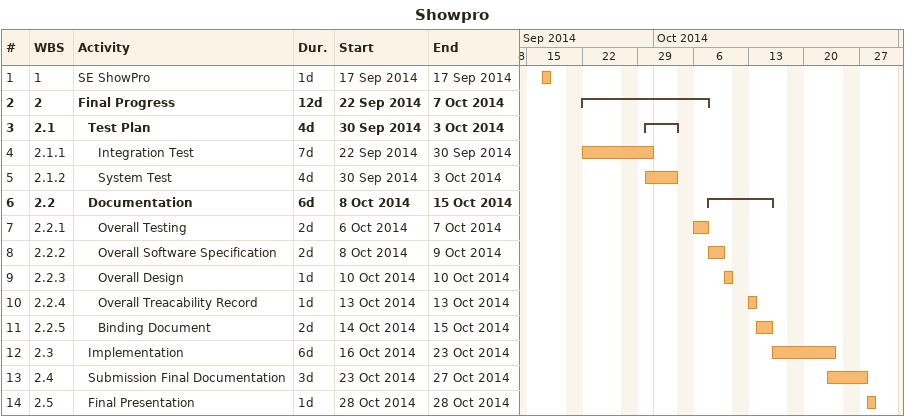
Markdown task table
Showpro

| ID | WBS | Task | Duration | Start | Finish |
|---|---|---|---|---|---|
| 1 | 1 | SE ShowPro | 1d | 2014-09-17 | 2014-09-17 |
| 2 | 2 | **Final Progress** | 12d | 2014-09-22 | 2014-10-07 |
| 3 | 2.1 | **Test Plan** | 4d | 2014-09-30 | 2014-10-03 |
| 4 | 2.1.1 | Integration Test | 7d | 2014-09-22 | 2014-09-30 |
| 5 | 2.1.2 | System Test | 4d | 2014-09-30 | 2014-10-03 |
| 6 | 2.2 | **Documentation** | 6d | 2014-10-08 | 2014-10-15 |
| 7 | 2.2.1 | Overall Testing | 2d | 2014-10-06 | 2014-10-07 |
| 8 | 2.2.2 | Overall Software Specification | 2d | 2014-10-08 | 2014-10-09 |
| 9 | 2.2.3 | Overall Design | 1d | 2014-10-10 | 2014-10-10 |
| 10 | 2.2.4 | Overall Treacability Record | 1d | 2014-10-13 | 2014-10-13 |
| 11 | 2.2.5 | Binding Document | 2d | 2014-10-14 | 2014-10-15 |
| 12 | 2.3 | Implementation | 6d | 2014-10-16 | 2014-10-23 |
| 13 | 2.4 | Submission Final Documentation | 3d | 2014-10-23 | 2014-10-27 |
| 14 | 2.5 | Final Presentation | 1d | 2014-10-28 | 2014-10-28 |
